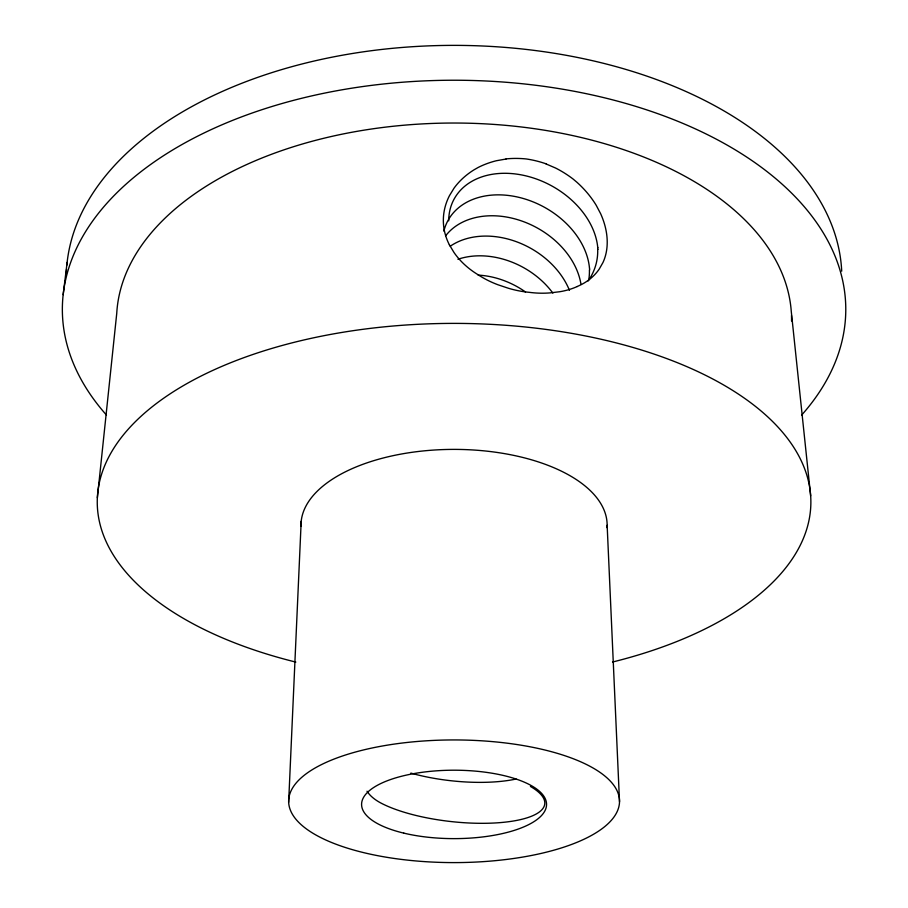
<?xml version="1.0" encoding="UTF-8"?>
<svg xmlns="http://www.w3.org/2000/svg" width="908" height="908" viewBox="0 0 908 908"><rect width="100%" height="100%" fill="white"/><g stroke="black" fill="none" stroke-linecap="round" stroke-linejoin="round"><path stroke-width="1.36" d="M288.642 802.32L301.195 521.306M97.36 497.777L116.746 313.362A337.492 196.684 0 0 1 452.275 123.034A337.492 196.684 0 0 1 791.254 311.274L810.662 495.881M63.174 294.669L67.124 262.435M577.272 286.519L581.131 284.692A84.682 61.858 32.5 0 0 599.166 269.177L602.957 262.537A82.855 58.657 37.2 0 0 600.665 213.766L596.227 205.322A84.705 61.892 32.5 0 0 577.045 182.372L573.107 179.046A84.785 63.56 27.5 0 0 555.617 168.048L546.105 163.962M506.051 159.025L496.301 160.75A84.716 66.511 10.8 0 0 478.21 167.435L474.078 169.796A84.614 66.795 4.8 0 0 454.011 188.206L449.449 195.685A82.787 65.387 -1.3 0 0 449.369 244.808M449.381 244.808L454.011 252.503A84.592 66.761 4.8 0 0 474.748 272.627L479.061 275.396A84.694 66.477 10.8 0 0 498.015 284.783L508.253 288.211A84.24 65.444 16.6 0 0 529.353 292.342A84.262 64.457 22.2 0 0 549.987 292.898L559.725 291.729A84.762 63.526 27.5 0 0 577.272 286.519M597.816 247.498L597.986 249.325M589.53 268.076L589.701 269.892M607.146 525.301L619.517 801.673A165.449 61.335 0 0 1 370.396 854.178A165.449 61.335 0 0 1 372.303 747.954A165.449 61.335 0 0 1 619.517 801.673M66.352 273.285A387.795 232.414 0 0 1 66.545 269.222M66.852 265.159A387.795 232.414 0 0 1 459.108 45.389A387.795 232.414 0 0 1 841.705 271.197M106.429 415.013A391.711 229.168 0 0 1 454.102 80.233A391.711 229.168 0 0 1 801.673 415.047M791.492 315.462A337.492 196.684 0 0 1 791.56 321.023M295.826 662.091A356.81 178.615 0 0 1 175.846 390.168A356.81 178.615 0 0 1 732.132 390.077A356.81 178.615 0 0 1 612.537 662.034M301.002 526.095A153.077 75.829 0 0 1 455.668 449.392A153.077 75.829 0 0 1 607.066 527.684M546.105 163.837A84.262 64.457 22.2 0 0 526.197 158.945A84.24 65.444 16.6 0 0 506.051 158.9M530.431 786.442A91.061 27.796 6.3 0 1 505.756 822.069A91.061 27.796 6.3 0 1 381.576 803.387A90.516 40.497 -6.7 0 1 367.025 791.22M516.107 779.03A90.017 29.26 6.3 0 1 410.836 773.105M457.938 259.268A74.195 56.591 28.5 0 1 552.87 293.102M478.153 275.101A73.128 56.194 28.5 0 1 525.516 291.979M450.255 246.227A75.285 56.988 28.4 0 1 569.464 290.367M445.624 235.83A76.408 57.374 28.4 0 1 522.384 221.234A76.408 57.374 28.4 0 1 580.961 284.227M443.864 231.109A77.577 57.76 28.3 0 1 520.284 197.683A77.577 57.76 28.3 0 1 589.474 268.064M448.711 220.848A78.769 58.146 28.3 0 1 520.386 174.711A78.769 58.146 28.3 0 1 597.748 247.487M589.405 269.88A76.908 62.164 9.3 0 1 588.804 279.55M597.68 249.314A78.077 62.697 9.4 0 1 588.134 280.969M403.822 833.135A92.468 34.209 0 0 0 546.423 806.156A92.468 34.209 0 0 0 411.96 773.957A92.468 34.209 0 0 0 403.822 833.135"/></g></svg>
